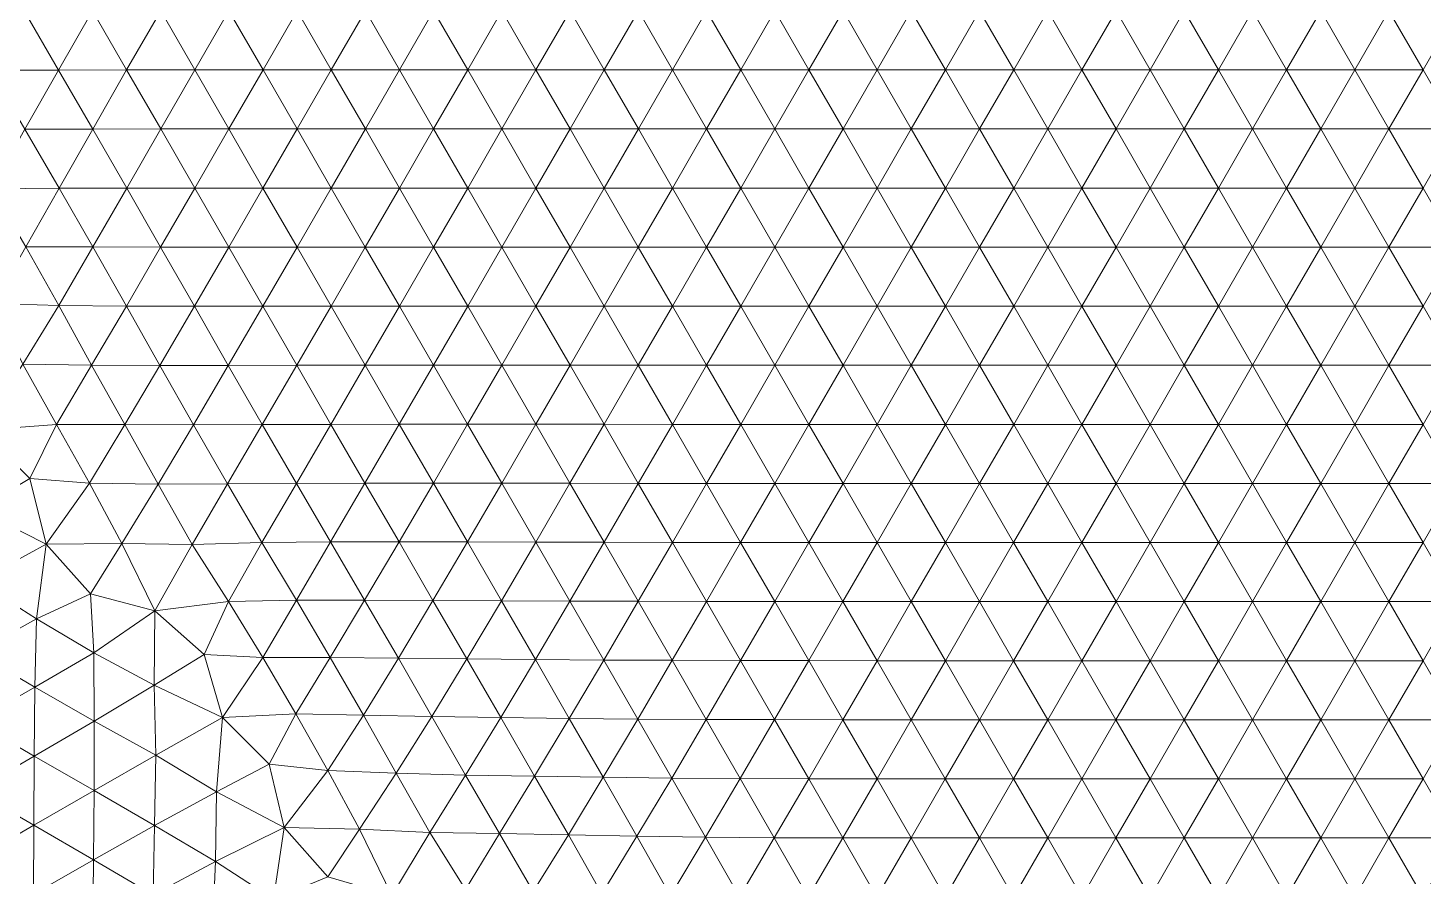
# Model space of a CAD drawing. Extents: x 1.2 to 53.9, y -43.5 to 3.2.
# Drawn here: x 33.82 to 37.909, y -34.335 to -31.849 of the extents above; entities that cross this region are included whole.
import ezdxf

# ---------------------------------------------------------------- set-up
doc = ezdxf.new("R2010")
doc.units = 0
doc.header["$MEASUREMENT"] = 0
doc.layers.add('layer', color=7, linetype='Continuous')

msp = doc.modelspace()

# ---------------------------------------------------------------- linework, layer by layer
at = {"layer": 'layer', "color": 47, "lineweight": 9}
for points in [[(33.9096, -31.972), (33.8093, -31.7986), (33.7097, -31.9723)], [(34.0093, -31.7985), (33.8093, -31.7986), (33.9096, -31.972)], [(34.1094, -31.9717), (34.0093, -31.7985), (33.9096, -31.972)], [(34.2092, -31.7984), (34.0093, -31.7985), (34.1094, -31.9717)], [(34.3092, -31.9716), (34.2092, -31.7984), (34.1094, -31.9717)], [(34.4091, -31.7983), (34.2092, -31.7984), (34.3092, -31.9716)], [(34.5091, -31.9715), (34.4091, -31.7983), (34.3092, -31.9716)], [(34.6091, -31.7983), (34.4091, -31.7983), (34.5091, -31.9715)], [(34.7091, -31.9715), (34.6091, -31.7983), (34.5091, -31.9715)], [(34.8091, -31.7983), (34.6091, -31.7983), (34.7091, -31.9715)], [(34.909, -31.9715), (34.8091, -31.7983), (34.7091, -31.9715)], [(35.0091, -31.7983), (34.8091, -31.7983), (34.909, -31.9715)], [(35.109, -31.9715), (35.0091, -31.7983), (34.909, -31.9715)], [(35.2091, -31.7983), (35.0091, -31.7983), (35.109, -31.9715)], [(35.3091, -31.9715), (35.2091, -31.7983), (35.109, -31.9715)], [(35.4091, -31.7983), (35.2091, -31.7983), (35.3091, -31.9715)], [(35.5091, -31.9715), (35.4091, -31.7983), (35.3091, -31.9715)], [(35.6091, -31.7983), (35.4091, -31.7983), (35.5091, -31.9715)], [(35.7091, -31.9715), (35.6091, -31.7983), (35.5091, -31.9715)], [(35.8091, -31.7983), (35.6091, -31.7983), (35.7091, -31.9715)], [(35.9091, -31.9715), (35.8091, -31.7983), (35.7091, -31.9715)], [(36.0091, -31.7983), (35.8091, -31.7983), (35.9091, -31.9715)], [(36.1091, -31.9715), (36.0091, -31.7983), (35.9091, -31.9715)], [(36.2091, -31.7983), (36.0091, -31.7983), (36.1091, -31.9715)], [(36.3091, -31.9715), (36.2091, -31.7983), (36.1091, -31.9715)], [(36.4091, -31.7983), (36.2091, -31.7983), (36.3091, -31.9715)], [(36.5091, -31.9715), (36.4091, -31.7983), (36.3091, -31.9715)], [(36.6091, -31.7983), (36.4091, -31.7983), (36.5091, -31.9715)], [(36.7091, -31.9715), (36.6091, -31.7983), (36.5091, -31.9715)], [(36.8091, -31.7983), (36.6091, -31.7983), (36.7091, -31.9715)], [(36.9091, -31.9715), (36.8091, -31.7983), (36.7091, -31.9715)], [(37.0091, -31.7983), (36.8091, -31.7983), (36.9091, -31.9715)], [(37.1091, -31.9715), (37.0091, -31.7983), (36.9091, -31.9715)], [(37.2091, -31.7983), (37.0091, -31.7983), (37.1091, -31.9715)], [(37.3091, -31.9715), (37.2091, -31.7983), (37.1091, -31.9715)], [(37.4091, -31.7983), (37.2091, -31.7983), (37.3091, -31.9715)], [(37.5091, -31.9715), (37.4091, -31.7983), (37.3091, -31.9715)], [(37.6091, -31.7983), (37.4091, -31.7983), (37.5091, -31.9715)], [(37.7091, -31.9715), (37.6091, -31.7983), (37.5091, -31.9715)], [(37.8091, -31.7983), (37.6091, -31.7983), (37.7091, -31.9715)], [(37.9091, -31.9715), (37.8091, -31.7983), (37.7091, -31.9715)], [(38.0091, -31.7983), (37.8091, -31.7983), (37.9091, -31.9715)], [(33.9096, -31.972), (33.7097, -31.9723), (33.8106, -32.1458)], [(34.0099, -32.1451), (33.9096, -31.972), (33.8106, -32.1458)], [(34.1094, -31.9717), (33.9096, -31.972), (34.0099, -32.1451)], [(34.2094, -32.1448), (34.1094, -31.9717), (34.0099, -32.1451)], [(34.3092, -31.9716), (34.1094, -31.9717), (34.2094, -32.1448)], [(34.4091, -32.1447), (34.3092, -31.9716), (34.2094, -32.1448)], [(34.5091, -31.9715), (34.3092, -31.9716), (34.4091, -32.1447)], [(34.609, -32.1447), (34.5091, -31.9715), (34.4091, -32.1447)], [(34.7091, -31.9715), (34.5091, -31.9715), (34.609, -32.1447)], [(34.809, -32.1447), (34.7091, -31.9715), (34.609, -32.1447)], [(34.909, -31.9715), (34.7091, -31.9715), (34.809, -32.1447)], [(35.009, -32.1447), (34.909, -31.9715), (34.809, -32.1447)], [(35.109, -31.9715), (34.909, -31.9715), (35.009, -32.1447)], [(35.209, -32.1447), (35.109, -31.9715), (35.009, -32.1447)], [(35.3091, -31.9715), (35.109, -31.9715), (35.209, -32.1447)], [(35.409, -32.1447), (35.3091, -31.9715), (35.209, -32.1447)], [(35.5091, -31.9715), (35.3091, -31.9715), (35.409, -32.1447)], [(35.6091, -32.1447), (35.5091, -31.9715), (35.409, -32.1447)], [(35.7091, -31.9715), (35.5091, -31.9715), (35.6091, -32.1447)], [(35.8091, -32.1447), (35.7091, -31.9715), (35.6091, -32.1447)], [(35.9091, -31.9715), (35.7091, -31.9715), (35.8091, -32.1447)], [(36.0091, -32.1447), (35.9091, -31.9715), (35.8091, -32.1447)], [(36.1091, -31.9715), (35.9091, -31.9715), (36.0091, -32.1447)], [(36.2091, -32.1447), (36.1091, -31.9715), (36.0091, -32.1447)], [(36.3091, -31.9715), (36.1091, -31.9715), (36.2091, -32.1447)], [(36.4091, -32.1447), (36.3091, -31.9715), (36.2091, -32.1447)], [(36.5091, -31.9715), (36.3091, -31.9715), (36.4091, -32.1447)], [(36.6091, -32.1447), (36.5091, -31.9715), (36.4091, -32.1447)], [(36.7091, -31.9715), (36.5091, -31.9715), (36.6091, -32.1447)], [(36.8091, -32.1447), (36.7091, -31.9715), (36.6091, -32.1447)], [(36.9091, -31.9715), (36.7091, -31.9715), (36.8091, -32.1447)], [(37.0091, -32.1447), (36.9091, -31.9715), (36.8091, -32.1447)], [(37.1091, -31.9715), (36.9091, -31.9715), (37.0091, -32.1447)], [(37.2091, -32.1447), (37.1091, -31.9715), (37.0091, -32.1447)], [(37.3091, -31.9715), (37.1091, -31.9715), (37.2091, -32.1447)], [(37.4091, -32.1447), (37.3091, -31.9715), (37.2091, -32.1447)], [(37.5091, -31.9715), (37.3091, -31.9715), (37.4091, -32.1447)], [(37.6091, -32.1447), (37.5091, -31.9715), (37.4091, -32.1447)], [(37.7091, -31.9715), (37.5091, -31.9715), (37.6091, -32.1447)], [(37.8091, -32.1447), (37.7091, -31.9715), (37.6091, -32.1447)], [(37.9091, -31.9715), (37.7091, -31.9715), (37.8091, -32.1447)], [(38.0091, -32.1447), (37.9091, -31.9715), (37.8091, -32.1447)], [(33.9112, -32.3183), (33.8106, -32.1458), (33.7131, -32.3203)], [(34.0099, -32.1451), (33.8106, -32.1458), (33.9112, -32.3183)], [(34.1098, -32.318), (34.0099, -32.1451), (33.9112, -32.3183)], [(34.2094, -32.1448), (34.0099, -32.1451), (34.1098, -32.318)], [(34.3092, -32.3179), (34.2094, -32.1448), (34.1098, -32.318)], [(34.4091, -32.1447), (34.2094, -32.1448), (34.3092, -32.3179)], [(34.509, -32.3179), (34.4091, -32.1447), (34.3092, -32.3179)], [(34.609, -32.1447), (34.4091, -32.1447), (34.509, -32.3179)], [(34.7089, -32.3179), (34.609, -32.1447), (34.509, -32.3179)], [(34.809, -32.1447), (34.609, -32.1447), (34.7089, -32.3179)], [(34.909, -32.3179), (34.809, -32.1447), (34.7089, -32.3179)], [(35.009, -32.1447), (34.809, -32.1447), (34.909, -32.3179)], [(35.109, -32.3179), (35.009, -32.1447), (34.909, -32.3179)], [(35.209, -32.1447), (35.009, -32.1447), (35.109, -32.3179)], [(35.309, -32.3179), (35.209, -32.1447), (35.109, -32.3179)], [(35.409, -32.1447), (35.209, -32.1447), (35.309, -32.3179)], [(35.509, -32.3179), (35.409, -32.1447), (35.309, -32.3179)], [(35.6091, -32.1447), (35.409, -32.1447), (35.509, -32.3179)], [(35.7091, -32.3179), (35.6091, -32.1447), (35.509, -32.3179)], [(35.8091, -32.1447), (35.6091, -32.1447), (35.7091, -32.3179)], [(35.9091, -32.3179), (35.8091, -32.1447), (35.7091, -32.3179)], [(36.0091, -32.1447), (35.8091, -32.1447), (35.9091, -32.3179)], [(36.1091, -32.3179), (36.0091, -32.1447), (35.9091, -32.3179)], [(36.2091, -32.1447), (36.0091, -32.1447), (36.1091, -32.3179)], [(36.3091, -32.3179), (36.2091, -32.1447), (36.1091, -32.3179)], [(36.4091, -32.1447), (36.2091, -32.1447), (36.3091, -32.3179)], [(36.5091, -32.3179), (36.4091, -32.1447), (36.3091, -32.3179)], [(36.6091, -32.1447), (36.4091, -32.1447), (36.5091, -32.3179)], [(36.7091, -32.3179), (36.6091, -32.1447), (36.5091, -32.3179)], [(36.8091, -32.1447), (36.6091, -32.1447), (36.7091, -32.3179)], [(36.9091, -32.3179), (36.8091, -32.1447), (36.7091, -32.3179)], [(37.0091, -32.1447), (36.8091, -32.1447), (36.9091, -32.3179)], [(37.1091, -32.3179), (37.0091, -32.1447), (36.9091, -32.3179)], [(37.2091, -32.1447), (37.0091, -32.1447), (37.1091, -32.3179)], [(37.3091, -32.3179), (37.2091, -32.1447), (37.1091, -32.3179)], [(37.4091, -32.1447), (37.2091, -32.1447), (37.3091, -32.3179)], [(37.5091, -32.3179), (37.4091, -32.1447), (37.3091, -32.3179)], [(37.6091, -32.1447), (37.4091, -32.1447), (37.5091, -32.3179)], [(37.7091, -32.3179), (37.6091, -32.1447), (37.5091, -32.3179)], [(37.8091, -32.1447), (37.6091, -32.1447), (37.7091, -32.3179)], [(37.9091, -32.3179), (37.8091, -32.1447), (37.7091, -32.3179)], [(38.0091, -32.1447), (37.8091, -32.1447), (37.9091, -32.3179)], [(33.9112, -32.3183), (33.7131, -32.3203), (33.8141, -32.4904)], [(34.0104, -32.4907), (33.9112, -32.3183), (33.8141, -32.4904)], [(34.1098, -32.318), (33.9112, -32.3183), (34.0104, -32.4907)], [(34.2091, -32.491), (34.1098, -32.318), (34.0104, -32.4907)], [(34.3092, -32.3179), (34.1098, -32.318), (34.2091, -32.491)], [(34.4087, -32.4911), (34.3092, -32.3179), (34.2091, -32.491)], [(34.509, -32.3179), (34.3092, -32.3179), (34.4087, -32.4911)], [(34.6087, -32.4911), (34.509, -32.3179), (34.4087, -32.4911)], [(34.7089, -32.3179), (34.509, -32.3179), (34.6087, -32.4911)], [(34.8088, -32.4911), (34.7089, -32.3179), (34.6087, -32.4911)], [(34.909, -32.3179), (34.7089, -32.3179), (34.8088, -32.4911)], [(35.0089, -32.4911), (34.909, -32.3179), (34.8088, -32.4911)], [(35.109, -32.3179), (34.909, -32.3179), (35.0089, -32.4911)], [(35.209, -32.4911), (35.109, -32.3179), (35.0089, -32.4911)], [(35.309, -32.3179), (35.109, -32.3179), (35.209, -32.4911)], [(35.409, -32.4911), (35.309, -32.3179), (35.209, -32.4911)], [(35.509, -32.3179), (35.309, -32.3179), (35.409, -32.4911)], [(35.609, -32.4911), (35.509, -32.3179), (35.409, -32.4911)], [(35.7091, -32.3179), (35.509, -32.3179), (35.609, -32.4911)], [(35.809, -32.4911), (35.7091, -32.3179), (35.609, -32.4911)], [(35.9091, -32.3179), (35.7091, -32.3179), (35.809, -32.4911)], [(36.0091, -32.4911), (35.9091, -32.3179), (35.809, -32.4911)], [(36.1091, -32.3179), (35.9091, -32.3179), (36.0091, -32.4911)], [(36.2091, -32.4911), (36.1091, -32.3179), (36.0091, -32.4911)], [(36.3091, -32.3179), (36.1091, -32.3179), (36.2091, -32.4911)], [(36.4091, -32.4911), (36.3091, -32.3179), (36.2091, -32.4911)], [(36.5091, -32.3179), (36.3091, -32.3179), (36.4091, -32.4911)], [(36.6091, -32.4911), (36.5091, -32.3179), (36.4091, -32.4911)], [(36.7091, -32.3179), (36.5091, -32.3179), (36.6091, -32.4911)], [(36.8091, -32.4911), (36.7091, -32.3179), (36.6091, -32.4911)], [(36.9091, -32.3179), (36.7091, -32.3179), (36.8091, -32.4911)], [(37.0091, -32.4911), (36.9091, -32.3179), (36.8091, -32.4911)], [(37.1091, -32.3179), (36.9091, -32.3179), (37.0091, -32.4911)], [(37.2091, -32.4911), (37.1091, -32.3179), (37.0091, -32.4911)], [(37.3091, -32.3179), (37.1091, -32.3179), (37.2091, -32.4911)], [(37.4091, -32.4911), (37.3091, -32.3179), (37.2091, -32.4911)], [(37.5091, -32.3179), (37.3091, -32.3179), (37.4091, -32.4911)], [(37.6091, -32.4911), (37.5091, -32.3179), (37.4091, -32.4911)], [(37.7091, -32.3179), (37.5091, -32.3179), (37.6091, -32.4911)], [(37.8091, -32.4911), (37.7091, -32.3179), (37.6091, -32.4911)], [(37.9091, -32.3179), (37.7091, -32.3179), (37.8091, -32.4911)], [(38.0091, -32.4911), (37.9091, -32.3179), (37.8091, -32.4911)], [(33.9105, -32.6623), (33.8141, -32.4904), (33.7195, -32.6564)], [(34.0104, -32.4907), (33.8141, -32.4904), (33.9105, -32.6623)], [(34.1085, -32.6639), (34.0104, -32.4907), (33.9105, -32.6623)], [(34.2091, -32.491), (34.0104, -32.4907), (34.1085, -32.6639)], [(34.3081, -32.6644), (34.2091, -32.491), (34.1085, -32.6639)], [(34.4087, -32.4911), (34.2091, -32.491), (34.3081, -32.6644)], [(34.5083, -32.6644), (34.4087, -32.4911), (34.3081, -32.6644)], [(34.6087, -32.4911), (34.4087, -32.4911), (34.5083, -32.6644)], [(34.7086, -32.6643), (34.6087, -32.4911), (34.5083, -32.6644)], [(34.8088, -32.4911), (34.6087, -32.4911), (34.7086, -32.6643)], [(34.9088, -32.6643), (34.8088, -32.4911), (34.7086, -32.6643)], [(35.0089, -32.4911), (34.8088, -32.4911), (34.9088, -32.6643)], [(35.1089, -32.6642), (35.0089, -32.4911), (34.9088, -32.6643)], [(35.209, -32.4911), (35.0089, -32.4911), (35.1089, -32.6642)], [(35.309, -32.6642), (35.209, -32.4911), (35.1089, -32.6642)], [(35.409, -32.4911), (35.209, -32.4911), (35.309, -32.6642)], [(35.509, -32.6642), (35.409, -32.4911), (35.309, -32.6642)], [(35.609, -32.4911), (35.409, -32.4911), (35.509, -32.6642)], [(35.709, -32.6643), (35.609, -32.4911), (35.509, -32.6642)], [(35.809, -32.4911), (35.609, -32.4911), (35.709, -32.6643)], [(35.909, -32.6643), (35.809, -32.4911), (35.709, -32.6643)], [(36.0091, -32.4911), (35.809, -32.4911), (35.909, -32.6643)], [(36.1091, -32.6643), (36.0091, -32.4911), (35.909, -32.6643)], [(36.2091, -32.4911), (36.0091, -32.4911), (36.1091, -32.6643)], [(36.3091, -32.6643), (36.2091, -32.4911), (36.1091, -32.6643)], [(36.4091, -32.4911), (36.2091, -32.4911), (36.3091, -32.6643)], [(36.5091, -32.6643), (36.4091, -32.4911), (36.3091, -32.6643)], [(36.6091, -32.4911), (36.4091, -32.4911), (36.5091, -32.6643)], [(36.7091, -32.6643), (36.6091, -32.4911), (36.5091, -32.6643)], [(36.8091, -32.4911), (36.6091, -32.4911), (36.7091, -32.6643)], [(36.9091, -32.6643), (36.8091, -32.4911), (36.7091, -32.6643)], [(37.0091, -32.4911), (36.8091, -32.4911), (36.9091, -32.6643)], [(37.1091, -32.6643), (37.0091, -32.4911), (36.9091, -32.6643)], [(37.2091, -32.4911), (37.0091, -32.4911), (37.1091, -32.6643)], [(37.3091, -32.6643), (37.2091, -32.4911), (37.1091, -32.6643)], [(37.4091, -32.4911), (37.2091, -32.4911), (37.3091, -32.6643)], [(37.5091, -32.6643), (37.4091, -32.4911), (37.3091, -32.6643)], [(37.6091, -32.4911), (37.4091, -32.4911), (37.5091, -32.6643)], [(37.7091, -32.6643), (37.6091, -32.4911), (37.5091, -32.6643)], [(37.8091, -32.4911), (37.6091, -32.4911), (37.7091, -32.6643)], [(37.9091, -32.6643), (37.8091, -32.4911), (37.7091, -32.6643)], [(38.0091, -32.4911), (37.8091, -32.4911), (37.9091, -32.6643)], [(33.9105, -32.6623), (33.7195, -32.6564), (33.805, -32.8344)], [(34.0063, -32.837), (33.9105, -32.6623), (33.805, -32.8344)], [(34.1085, -32.6639), (33.9105, -32.6623), (34.0063, -32.837)], [(34.2067, -32.8378), (34.1085, -32.6639), (34.0063, -32.837)], [(34.3081, -32.6644), (34.1085, -32.6639), (34.2067, -32.8378)], [(34.4073, -32.8379), (34.3081, -32.6644), (34.2067, -32.8378)], [(34.5083, -32.6644), (34.3081, -32.6644), (34.4073, -32.8379)], [(34.608, -32.8376), (34.5083, -32.6644), (34.4073, -32.8379)], [(34.7086, -32.6643), (34.5083, -32.6644), (34.608, -32.8376)], [(34.8084, -32.8374), (34.7086, -32.6643), (34.608, -32.8376)], [(34.9088, -32.6643), (34.7086, -32.6643), (34.8084, -32.8374)], [(35.0087, -32.8373), (34.9088, -32.6643), (34.8084, -32.8374)], [(35.1089, -32.6642), (34.9088, -32.6643), (35.0087, -32.8373)], [(35.2089, -32.8373), (35.1089, -32.6642), (35.0087, -32.8373)], [(35.309, -32.6642), (35.1089, -32.6642), (35.2089, -32.8373)], [(35.4089, -32.8374), (35.309, -32.6642), (35.2089, -32.8373)], [(35.509, -32.6642), (35.309, -32.6642), (35.4089, -32.8374)], [(35.609, -32.8374), (35.509, -32.6642), (35.4089, -32.8374)], [(35.709, -32.6643), (35.509, -32.6642), (35.609, -32.8374)], [(35.809, -32.8374), (35.709, -32.6643), (35.609, -32.8374)], [(35.909, -32.6643), (35.709, -32.6643), (35.809, -32.8374)], [(36.009, -32.8375), (35.909, -32.6643), (35.809, -32.8374)], [(36.1091, -32.6643), (35.909, -32.6643), (36.009, -32.8375)], [(36.2091, -32.8375), (36.1091, -32.6643), (36.009, -32.8375)], [(36.3091, -32.6643), (36.1091, -32.6643), (36.2091, -32.8375)], [(36.4091, -32.8375), (36.3091, -32.6643), (36.2091, -32.8375)], [(36.5091, -32.6643), (36.3091, -32.6643), (36.4091, -32.8375)], [(36.6091, -32.8375), (36.5091, -32.6643), (36.4091, -32.8375)], [(36.7091, -32.6643), (36.5091, -32.6643), (36.6091, -32.8375)], [(36.8091, -32.8375), (36.7091, -32.6643), (36.6091, -32.8375)], [(36.9091, -32.6643), (36.7091, -32.6643), (36.8091, -32.8375)], [(37.0091, -32.8375), (36.9091, -32.6643), (36.8091, -32.8375)], [(37.1091, -32.6643), (36.9091, -32.6643), (37.0091, -32.8375)], [(37.2091, -32.8375), (37.1091, -32.6643), (37.0091, -32.8375)], [(37.3091, -32.6643), (37.1091, -32.6643), (37.2091, -32.8375)], [(37.4091, -32.8375), (37.3091, -32.6643), (37.2091, -32.8375)], [(37.5091, -32.6643), (37.3091, -32.6643), (37.4091, -32.8375)], [(37.6091, -32.8375), (37.5091, -32.6643), (37.4091, -32.8375)], [(37.7091, -32.6643), (37.5091, -32.6643), (37.6091, -32.8375)], [(37.8091, -32.8375), (37.7091, -32.6643), (37.6091, -32.8375)], [(37.9091, -32.6643), (37.7091, -32.6643), (37.8091, -32.8375)], [(38.0091, -32.8375), (37.9091, -32.6643), (37.8091, -32.8375)], [(33.9037, -33.0111), (33.805, -32.8344), (33.6811, -33.0272)], [(34.0063, -32.837), (33.805, -32.8344), (33.9037, -33.0111)], [(34.1042, -33.0113), (34.0063, -32.837), (33.9037, -33.0111)], [(34.2067, -32.8378), (34.0063, -32.837), (34.1042, -33.0113)], [(34.3055, -33.0116), (34.2067, -32.8378), (34.1042, -33.0113)], [(34.4073, -32.8379), (34.2067, -32.8378), (34.3055, -33.0116)], [(34.5069, -33.0112), (34.4073, -32.8379), (34.3055, -33.0116)], [(34.608, -32.8376), (34.4073, -32.8379), (34.5069, -33.0112)], [(34.7078, -33.0106), (34.608, -32.8376), (34.5069, -33.0112)], [(34.8084, -32.8374), (34.608, -32.8376), (34.7078, -33.0106)], [(34.9084, -33.0103), (34.8084, -32.8374), (34.7078, -33.0106)], [(35.0087, -32.8373), (34.8084, -32.8374), (34.9084, -33.0103)], [(35.1086, -33.0103), (35.0087, -32.8373), (34.9084, -33.0103)], [(35.2089, -32.8373), (35.0087, -32.8373), (35.1086, -33.0103)], [(35.3088, -33.0104), (35.2089, -32.8373), (35.1086, -33.0103)], [(35.4089, -32.8374), (35.2089, -32.8373), (35.3088, -33.0104)], [(35.5089, -33.0105), (35.4089, -32.8374), (35.3088, -33.0104)], [(35.609, -32.8374), (35.4089, -32.8374), (35.5089, -33.0105)], [(35.709, -33.0106), (35.609, -32.8374), (35.5089, -33.0105)], [(35.809, -32.8374), (35.609, -32.8374), (35.709, -33.0106)], [(35.909, -33.0106), (35.809, -32.8374), (35.709, -33.0106)], [(36.009, -32.8375), (35.809, -32.8374), (35.909, -33.0106)], [(36.109, -33.0107), (36.009, -32.8375), (35.909, -33.0106)], [(36.2091, -32.8375), (36.009, -32.8375), (36.109, -33.0107)], [(36.309, -33.0107), (36.2091, -32.8375), (36.109, -33.0107)], [(36.4091, -32.8375), (36.2091, -32.8375), (36.309, -33.0107)], [(36.5091, -33.0107), (36.4091, -32.8375), (36.309, -33.0107)], [(36.6091, -32.8375), (36.4091, -32.8375), (36.5091, -33.0107)], [(36.7091, -33.0107), (36.6091, -32.8375), (36.5091, -33.0107)], [(36.8091, -32.8375), (36.6091, -32.8375), (36.7091, -33.0107)], [(36.9091, -33.0107), (36.8091, -32.8375), (36.7091, -33.0107)], [(37.0091, -32.8375), (36.8091, -32.8375), (36.9091, -33.0107)], [(37.1091, -33.0107), (37.0091, -32.8375), (36.9091, -33.0107)], [(37.2091, -32.8375), (37.0091, -32.8375), (37.1091, -33.0107)], [(37.3091, -33.0107), (37.2091, -32.8375), (37.1091, -33.0107)], [(37.4091, -32.8375), (37.2091, -32.8375), (37.3091, -33.0107)], [(37.5091, -33.0107), (37.4091, -32.8375), (37.3091, -33.0107)], [(37.6091, -32.8375), (37.4091, -32.8375), (37.5091, -33.0107)], [(37.7091, -33.0107), (37.6091, -32.8375), (37.5091, -33.0107)], [(37.8091, -32.8375), (37.6091, -32.8375), (37.7091, -33.0107)], [(37.9091, -33.0107), (37.8091, -32.8375), (37.7091, -33.0107)], [(38.0091, -32.8375), (37.8091, -32.8375), (37.9091, -33.0107)], [(33.6811, -33.0272), (33.6718, -33.2598), (33.8259, -33.1692)], [(33.9037, -33.0111), (33.6811, -33.0272), (33.8259, -33.1692)], [(34.0006, -33.1834), (33.9037, -33.0111), (33.8259, -33.1692)], [(34.1042, -33.0113), (33.9037, -33.0111), (34.0006, -33.1834)], [(34.2021, -33.1857), (34.1042, -33.0113), (34.0006, -33.1834)], [(34.3055, -33.0116), (34.1042, -33.0113), (34.2021, -33.1857)], [(34.405, -33.1853), (34.3055, -33.0116), (34.2021, -33.1857)], [(34.5069, -33.0112), (34.3055, -33.0116), (34.405, -33.1853)], [(34.6069, -33.1838), (34.5069, -33.0112), (34.405, -33.1853)], [(34.7078, -33.0106), (34.5069, -33.0112), (34.6069, -33.1838)], [(34.8078, -33.1831), (34.7078, -33.0106), (34.6069, -33.1838)], [(34.9084, -33.0103), (34.7078, -33.0106), (34.8078, -33.1831)], [(35.0083, -33.183), (34.9084, -33.0103), (34.8078, -33.1831)], [(35.1086, -33.0103), (34.9084, -33.0103), (35.0083, -33.183)], [(35.2086, -33.1831), (35.1086, -33.0103), (35.0083, -33.183)], [(35.3088, -33.0104), (35.1086, -33.0103), (35.2086, -33.1831)], [(35.4087, -33.1834), (35.3088, -33.0104), (35.2086, -33.1831)], [(35.5089, -33.0105), (35.3088, -33.0104), (35.4087, -33.1834)], [(35.6089, -33.1836), (35.5089, -33.0105), (35.4087, -33.1834)], [(35.709, -33.0106), (35.5089, -33.0105), (35.6089, -33.1836)], [(35.8089, -33.1837), (35.709, -33.0106), (35.6089, -33.1836)], [(35.909, -33.0106), (35.709, -33.0106), (35.8089, -33.1837)], [(36.009, -33.1838), (35.909, -33.0106), (35.8089, -33.1837)], [(36.109, -33.0107), (35.909, -33.0106), (36.009, -33.1838)], [(36.209, -33.1839), (36.109, -33.0107), (36.009, -33.1838)], [(36.309, -33.0107), (36.109, -33.0107), (36.209, -33.1839)], [(36.409, -33.1839), (36.309, -33.0107), (36.209, -33.1839)], [(36.5091, -33.0107), (36.309, -33.0107), (36.409, -33.1839)], [(36.6091, -33.1839), (36.5091, -33.0107), (36.409, -33.1839)], [(36.7091, -33.0107), (36.5091, -33.0107), (36.6091, -33.1839)], [(36.8091, -33.1839), (36.7091, -33.0107), (36.6091, -33.1839)], [(36.9091, -33.0107), (36.7091, -33.0107), (36.8091, -33.1839)], [(37.0091, -33.1839), (36.9091, -33.0107), (36.8091, -33.1839)], [(37.1091, -33.0107), (36.9091, -33.0107), (37.0091, -33.1839)], [(37.2091, -33.1839), (37.1091, -33.0107), (37.0091, -33.1839)], [(37.3091, -33.0107), (37.1091, -33.0107), (37.2091, -33.1839)], [(37.4091, -33.1839), (37.3091, -33.0107), (37.2091, -33.1839)], [(37.5091, -33.0107), (37.3091, -33.0107), (37.4091, -33.1839)], [(37.6091, -33.1839), (37.5091, -33.0107), (37.4091, -33.1839)], [(37.7091, -33.0107), (37.5091, -33.0107), (37.6091, -33.1839)], [(37.8091, -33.1839), (37.7091, -33.0107), (37.6091, -33.1839)], [(37.9091, -33.0107), (37.7091, -33.0107), (37.8091, -33.1839)], [(38.0091, -33.1839), (37.9091, -33.0107), (37.8091, -33.1839)], [(33.8259, -33.1692), (33.6718, -33.2598), (33.8733, -33.3619)], [(33.8259, -33.1692), (33.8733, -33.3619), (34.0006, -33.1834)], [(34.0006, -33.1834), (33.8733, -33.3619), (34.0953, -33.3595)], [(34.2021, -33.1857), (34.0006, -33.1834), (34.0953, -33.3595)], [(34.3015, -33.3625), (34.2021, -33.1857), (34.0953, -33.3595)], [(34.405, -33.1853), (34.2021, -33.1857), (34.3015, -33.3625)], [(34.506, -33.3573), (34.405, -33.1853), (34.3015, -33.3625)], [(34.6069, -33.1838), (34.405, -33.1853), (34.506, -33.3573)], [(34.7072, -33.3553), (34.6069, -33.1838), (34.506, -33.3573)], [(34.8078, -33.1831), (34.6069, -33.1838), (34.7072, -33.3553)], [(34.9077, -33.355), (34.8078, -33.1831), (34.7072, -33.3553)], [(35.0083, -33.183), (34.8078, -33.1831), (34.9077, -33.355)], [(35.1081, -33.3554), (35.0083, -33.183), (34.9077, -33.355)], [(35.2086, -33.1831), (35.0083, -33.183), (35.1081, -33.3554)], [(35.3084, -33.3559), (35.2086, -33.1831), (35.1081, -33.3554)], [(35.4087, -33.1834), (35.2086, -33.1831), (35.3084, -33.3559)], [(35.5086, -33.3563), (35.4087, -33.1834), (35.3084, -33.3559)], [(35.6089, -33.1836), (35.4087, -33.1834), (35.5086, -33.3563)], [(35.7088, -33.3566), (35.6089, -33.1836), (35.5086, -33.3563)], [(35.8089, -33.1837), (35.6089, -33.1836), (35.7088, -33.3566)], [(35.9089, -33.3568), (35.8089, -33.1837), (35.7088, -33.3566)], [(36.009, -33.1838), (35.8089, -33.1837), (35.9089, -33.3568)], [(36.109, -33.3569), (36.009, -33.1838), (35.9089, -33.3568)], [(36.209, -33.1839), (36.009, -33.1838), (36.109, -33.3569)], [(36.309, -33.357), (36.209, -33.1839), (36.109, -33.3569)], [(36.409, -33.1839), (36.209, -33.1839), (36.309, -33.357)], [(36.509, -33.357), (36.409, -33.1839), (36.309, -33.357)], [(36.6091, -33.1839), (36.409, -33.1839), (36.509, -33.357)], [(36.709, -33.3571), (36.6091, -33.1839), (36.509, -33.357)], [(36.8091, -33.1839), (36.6091, -33.1839), (36.709, -33.3571)], [(36.9091, -33.3571), (36.8091, -33.1839), (36.709, -33.3571)], [(37.0091, -33.1839), (36.8091, -33.1839), (36.9091, -33.3571)], [(37.1091, -33.3571), (37.0091, -33.1839), (36.9091, -33.3571)], [(37.2091, -33.1839), (37.0091, -33.1839), (37.1091, -33.3571)], [(37.3091, -33.3571), (37.2091, -33.1839), (37.1091, -33.3571)], [(37.4091, -33.1839), (37.2091, -33.1839), (37.3091, -33.3571)], [(37.5091, -33.3571), (37.4091, -33.1839), (37.3091, -33.3571)], [(37.6091, -33.1839), (37.4091, -33.1839), (37.5091, -33.3571)], [(37.7091, -33.3571), (37.6091, -33.1839), (37.5091, -33.3571)], [(37.8091, -33.1839), (37.6091, -33.1839), (37.7091, -33.3571)], [(37.9091, -33.3571), (37.8091, -33.1839), (37.7091, -33.3571)], [(38.0091, -33.1839), (37.8091, -33.1839), (37.9091, -33.3571)], [(33.6718, -33.2598), (33.6731, -33.4715), (33.8733, -33.3619)], [(33.8733, -33.3619), (33.6731, -33.4715), (33.8448, -33.5804)], [(33.8733, -33.3619), (33.8448, -33.5804), (34.0036, -33.5078)], [(33.8733, -33.3619), (34.0036, -33.5078), (34.0953, -33.3595)], [(34.0953, -33.3595), (34.0036, -33.5078), (34.1924, -33.5571)], [(34.3015, -33.3625), (34.0953, -33.3595), (34.1924, -33.5571)], [(34.4083, -33.5303), (34.3015, -33.3625), (34.1924, -33.5571)], [(34.506, -33.3573), (34.3015, -33.3625), (34.4083, -33.5303)], [(34.607, -33.5263), (34.506, -33.3573), (34.4083, -33.5303)], [(34.7072, -33.3553), (34.506, -33.3573), (34.607, -33.5263)], [(34.8068, -33.5258), (34.7072, -33.3553), (34.607, -33.5263)], [(34.9077, -33.355), (34.7072, -33.3553), (34.8068, -33.5258)], [(35.0072, -33.5266), (34.9077, -33.355), (34.8068, -33.5258)], [(35.1081, -33.3554), (34.9077, -33.355), (35.0072, -33.5266)], [(35.2077, -33.5277), (35.1081, -33.3554), (35.0072, -33.5266)], [(35.3084, -33.3559), (35.1081, -33.3554), (35.2077, -33.5277)], [(35.4082, -33.5286), (35.3084, -33.3559), (35.2077, -33.5277)], [(35.5086, -33.3563), (35.3084, -33.3559), (35.4082, -33.5286)], [(35.6085, -33.5293), (35.5086, -33.3563), (35.4082, -33.5286)], [(35.7088, -33.3566), (35.5086, -33.3563), (35.6085, -33.5293)], [(35.8087, -33.5297), (35.7088, -33.3566), (35.6085, -33.5293)], [(35.9089, -33.3568), (35.7088, -33.3566), (35.8087, -33.5297)], [(36.0089, -33.53), (35.9089, -33.3568), (35.8087, -33.5297)], [(36.109, -33.3569), (35.9089, -33.3568), (36.0089, -33.53)], [(36.2089, -33.5301), (36.109, -33.3569), (36.0089, -33.53)], [(36.309, -33.357), (36.109, -33.3569), (36.2089, -33.5301)], [(36.409, -33.5302), (36.309, -33.357), (36.2089, -33.5301)], [(36.509, -33.357), (36.309, -33.357), (36.409, -33.5302)], [(36.609, -33.5303), (36.509, -33.357), (36.409, -33.5302)], [(36.709, -33.3571), (36.509, -33.357), (36.609, -33.5303)], [(36.809, -33.5303), (36.709, -33.3571), (36.609, -33.5303)], [(36.9091, -33.3571), (36.709, -33.3571), (36.809, -33.5303)], [(37.0091, -33.5303), (36.9091, -33.3571), (36.809, -33.5303)], [(37.1091, -33.3571), (36.9091, -33.3571), (37.0091, -33.5303)], [(37.2091, -33.5303), (37.1091, -33.3571), (37.0091, -33.5303)], [(37.3091, -33.3571), (37.1091, -33.3571), (37.2091, -33.5303)], [(37.4091, -33.5303), (37.3091, -33.3571), (37.2091, -33.5303)], [(37.5091, -33.3571), (37.3091, -33.3571), (37.4091, -33.5303)], [(37.6091, -33.5303), (37.5091, -33.3571), (37.4091, -33.5303)], [(37.7091, -33.3571), (37.5091, -33.3571), (37.6091, -33.5303)], [(37.8091, -33.5303), (37.7091, -33.3571), (37.6091, -33.5303)], [(37.9091, -33.3571), (37.7091, -33.3571), (37.8091, -33.5303)], [(38.0091, -33.5303), (37.9091, -33.3571), (37.8091, -33.5303)], [(33.6731, -33.4715), (33.667, -33.679), (33.8448, -33.5804)], [(34.0036, -33.5078), (33.8448, -33.5804), (34.0137, -33.6802)], [(34.0036, -33.5078), (34.0137, -33.6802), (34.1924, -33.5571)], [(34.607, -33.5263), (34.4083, -33.5303), (34.5081, -33.6942)], [(34.7058, -33.6942), (34.607, -33.5263), (34.5081, -33.6942)], [(34.8068, -33.5258), (34.607, -33.5263), (34.7058, -33.6942)], [(34.9057, -33.6961), (34.8068, -33.5258), (34.7058, -33.6942)], [(35.0072, -33.5266), (34.8068, -33.5258), (34.9057, -33.6961)], [(35.1064, -33.6983), (35.0072, -33.5266), (34.9057, -33.6961)], [(35.2077, -33.5277), (35.0072, -33.5266), (35.1064, -33.6983)], [(35.3073, -33.7001), (35.2077, -33.5277), (35.1064, -33.6983)], [(35.4082, -33.5286), (35.2077, -33.5277), (35.3073, -33.7001)], [(35.5079, -33.7014), (35.4082, -33.5286), (35.3073, -33.7001)], [(35.6085, -33.5293), (35.4082, -33.5286), (35.5079, -33.7014)], [(35.7083, -33.7023), (35.6085, -33.5293), (35.5079, -33.7014)], [(35.8087, -33.5297), (35.6085, -33.5293), (35.7083, -33.7023)], [(35.9086, -33.7029), (35.8087, -33.5297), (35.7083, -33.7023)], [(36.0089, -33.53), (35.8087, -33.5297), (35.9086, -33.7029)], [(36.1088, -33.7032), (36.0089, -33.53), (35.9086, -33.7029)], [(36.2089, -33.5301), (36.0089, -33.53), (36.1088, -33.7032)], [(36.3089, -33.7034), (36.2089, -33.5301), (36.1088, -33.7032)], [(36.409, -33.5302), (36.2089, -33.5301), (36.3089, -33.7034)], [(36.509, -33.7034), (36.409, -33.5302), (36.3089, -33.7034)], [(36.609, -33.5303), (36.409, -33.5302), (36.509, -33.7034)], [(34.1924, -33.5571), (34.0137, -33.6802), (34.1898, -33.7754)], [(34.1924, -33.5571), (34.1898, -33.7754), (34.337, -33.6852)], [(34.4083, -33.5303), (34.1924, -33.5571), (34.337, -33.6852)], [(34.5081, -33.6942), (34.4083, -33.5303), (34.337, -33.6852)], [(36.709, -33.7035), (36.609, -33.5303), (36.509, -33.7034)], [(36.809, -33.5303), (36.609, -33.5303), (36.709, -33.7035)], [(36.909, -33.7035), (36.809, -33.5303), (36.709, -33.7035)], [(37.0091, -33.5303), (36.809, -33.5303), (36.909, -33.7035)], [(37.109, -33.7035), (37.0091, -33.5303), (36.909, -33.7035)], [(37.2091, -33.5303), (37.0091, -33.5303), (37.109, -33.7035)], [(37.3091, -33.7035), (37.2091, -33.5303), (37.109, -33.7035)], [(37.4091, -33.5303), (37.2091, -33.5303), (37.3091, -33.7035)], [(37.5091, -33.7035), (37.4091, -33.5303), (37.3091, -33.7035)], [(37.6091, -33.5303), (37.4091, -33.5303), (37.5091, -33.7035)], [(37.7091, -33.7035), (37.6091, -33.5303), (37.5091, -33.7035)], [(37.8091, -33.5303), (37.6091, -33.5303), (37.7091, -33.7035)], [(37.9091, -33.7035), (37.8091, -33.5303), (37.7091, -33.7035)], [(38.0091, -33.5303), (37.8091, -33.5303), (37.9091, -33.7035)], [(33.8448, -33.5804), (33.667, -33.679), (33.84, -33.7809)], [(33.8448, -33.5804), (33.84, -33.7809), (34.0137, -33.6802)], [(33.667, -33.679), (33.6643, -33.8821), (33.84, -33.7809)], [(34.0137, -33.6802), (33.84, -33.7809), (34.0145, -33.8805)], [(34.0137, -33.6802), (34.0145, -33.8805), (34.1898, -33.7754)], [(34.337, -33.6852), (34.1898, -33.7754), (34.39, -33.8697)], [(34.337, -33.6852), (34.39, -33.8697), (34.5081, -33.6942)], [(34.5081, -33.6942), (34.39, -33.8697), (34.6048, -33.8587)], [(34.7058, -33.6942), (34.5081, -33.6942), (34.6048, -33.8587)], [(34.8031, -33.8626), (34.7058, -33.6942), (34.6048, -33.8587)], [(34.9057, -33.6961), (34.7058, -33.6942), (34.8031, -33.8626)], [(35.004, -33.8669), (34.9057, -33.6961), (34.8031, -33.8626)], [(35.1064, -33.6983), (34.9057, -33.6961), (35.004, -33.8669)], [(35.2056, -33.8702), (35.1064, -33.6983), (35.004, -33.8669)], [(35.3073, -33.7001), (35.1064, -33.6983), (35.2056, -33.8702)], [(35.4068, -33.8725), (35.3073, -33.7001), (35.2056, -33.8702)], [(35.5079, -33.7014), (35.3073, -33.7001), (35.4068, -33.8725)], [(35.6076, -33.8743), (35.5079, -33.7014), (35.4068, -33.8725)], [(35.7083, -33.7023), (35.5079, -33.7014), (35.6076, -33.8743)], [(35.8081, -33.8754), (35.7083, -33.7023), (35.6076, -33.8743)], [(35.9086, -33.7029), (35.7083, -33.7023), (35.8081, -33.8754)], [(36.0084, -33.8761), (35.9086, -33.7029), (35.8081, -33.8754)], [(36.1088, -33.7032), (35.9086, -33.7029), (36.0084, -33.8761)], [(36.2087, -33.8765), (36.1088, -33.7032), (36.0084, -33.8761)], [(36.3089, -33.7034), (36.1088, -33.7032), (36.2087, -33.8765)], [(36.4089, -33.8766), (36.3089, -33.7034), (36.2087, -33.8765)], [(36.509, -33.7034), (36.3089, -33.7034), (36.4089, -33.8766)], [(36.6089, -33.8767), (36.509, -33.7034), (36.4089, -33.8766)], [(36.709, -33.7035), (36.509, -33.7034), (36.6089, -33.8767)], [(36.809, -33.8767), (36.709, -33.7035), (36.6089, -33.8767)], [(36.909, -33.7035), (36.709, -33.7035), (36.809, -33.8767)], [(37.009, -33.8767), (36.909, -33.7035), (36.809, -33.8767)], [(37.109, -33.7035), (36.909, -33.7035), (37.009, -33.8767)], [(37.209, -33.8767), (37.109, -33.7035), (37.009, -33.8767)], [(37.3091, -33.7035), (37.109, -33.7035), (37.209, -33.8767)], [(37.4091, -33.8767), (37.3091, -33.7035), (37.209, -33.8767)], [(37.5091, -33.7035), (37.3091, -33.7035), (37.4091, -33.8767)], [(37.6091, -33.8767), (37.5091, -33.7035), (37.4091, -33.8767)], [(37.7091, -33.7035), (37.5091, -33.7035), (37.6091, -33.8767)], [(37.8091, -33.8767), (37.7091, -33.7035), (37.6091, -33.8767)], [(37.9091, -33.7035), (37.7091, -33.7035), (37.8091, -33.8767)], [(38.0091, -33.8767), (37.9091, -33.7035), (37.8091, -33.8767)], [(34.1898, -33.7754), (34.0145, -33.8805), (34.1946, -33.9805)], [(34.1898, -33.7754), (34.1946, -33.9805), (34.39, -33.8697)], [(33.84, -33.7809), (33.6643, -33.8821), (33.8384, -33.9829)], [(33.84, -33.7809), (33.8384, -33.9829), (34.0145, -33.8805)], [(33.6643, -33.8821), (33.663, -34.0846), (33.8384, -33.9829)], [(34.0145, -33.8805), (33.8384, -33.9829), (34.0141, -34.0838)], [(34.0145, -33.8805), (34.0141, -34.0838), (34.1946, -33.9805)], [(34.39, -33.8697), (34.1946, -33.9805), (34.373, -34.0877)], [(34.39, -33.8697), (34.373, -34.0877), (34.5269, -34.0065)], [(34.39, -33.8697), (34.5269, -34.0065), (34.6048, -33.8587)], [(34.6048, -33.8587), (34.5269, -34.0065), (34.699, -34.0248)], [(34.8031, -33.8626), (34.6048, -33.8587), (34.699, -34.0248)], [(34.8997, -34.0331), (34.8031, -33.8626), (34.699, -34.0248)], [(35.004, -33.8669), (34.8031, -33.8626), (34.8997, -34.0331)], [(35.1027, -34.0386), (35.004, -33.8669), (34.8997, -34.0331)], [(35.2056, -33.8702), (35.004, -33.8669), (35.1027, -34.0386)], [(35.305, -34.0421), (35.2056, -33.8702), (35.1027, -34.0386)], [(35.4068, -33.8725), (35.2056, -33.8702), (35.305, -34.0421)], [(35.5062, -34.0451), (35.4068, -33.8725), (35.305, -34.0421)], [(35.6076, -33.8743), (35.4068, -33.8725), (35.5062, -34.0451)], [(35.7071, -34.0474), (35.6076, -33.8743), (35.5062, -34.0451)], [(35.8081, -33.8754), (35.6076, -33.8743), (35.7071, -34.0474)], [(35.9078, -34.0488), (35.8081, -33.8754), (35.7071, -34.0474)], [(36.0084, -33.8761), (35.8081, -33.8754), (35.9078, -34.0488)], [(36.1083, -34.0495), (36.0084, -33.8761), (35.9078, -34.0488)], [(36.2087, -33.8765), (36.0084, -33.8761), (36.1083, -34.0495)], [(36.3086, -34.0498), (36.2087, -33.8765), (36.1083, -34.0495)], [(36.4089, -33.8766), (36.2087, -33.8765), (36.3086, -34.0498)], [(36.5088, -34.0499), (36.4089, -33.8766), (36.3086, -34.0498)], [(36.6089, -33.8767), (36.4089, -33.8766), (36.5088, -34.0499)], [(36.7089, -34.0499), (36.6089, -33.8767), (36.5088, -34.0499)], [(36.809, -33.8767), (36.6089, -33.8767), (36.7089, -34.0499)], [(36.909, -34.0499), (36.809, -33.8767), (36.7089, -34.0499)], [(37.009, -33.8767), (36.809, -33.8767), (36.909, -34.0499)], [(37.109, -34.0499), (37.009, -33.8767), (36.909, -34.0499)], [(37.209, -33.8767), (37.009, -33.8767), (37.109, -34.0499)], [(37.309, -34.0499), (37.209, -33.8767), (37.109, -34.0499)], [(37.4091, -33.8767), (37.209, -33.8767), (37.309, -34.0499)], [(37.5091, -34.0499), (37.4091, -33.8767), (37.309, -34.0499)], [(37.6091, -33.8767), (37.4091, -33.8767), (37.5091, -34.0499)], [(37.7091, -34.0499), (37.6091, -33.8767), (37.5091, -34.0499)], [(37.8091, -33.8767), (37.6091, -33.8767), (37.7091, -34.0499)], [(37.9091, -34.0499), (37.8091, -33.8767), (37.7091, -34.0499)], [(38.0091, -33.8767), (37.8091, -33.8767), (37.9091, -34.0499)], [(33.8384, -33.9829), (33.663, -34.0846), (33.8372, -34.1855)], [(33.8384, -33.9829), (33.8372, -34.1855), (34.0141, -34.0838)], [(34.1946, -33.9805), (34.0141, -34.0838), (34.1911, -34.1867)], [(34.1946, -33.9805), (34.1911, -34.1867), (34.373, -34.0877)], [(34.5269, -34.0065), (34.373, -34.0877), (34.5706, -34.1921)], [(34.5269, -34.0065), (34.5706, -34.1921), (34.699, -34.0248)], [(34.699, -34.0248), (34.5706, -34.1921), (34.7917, -34.1971)], [(34.8997, -34.0331), (34.699, -34.0248), (34.7917, -34.1971)], [(34.9978, -34.2073), (34.8997, -34.0331), (34.7917, -34.1971)], [(35.1027, -34.0386), (34.8997, -34.0331), (34.9978, -34.2073)], [(35.2026, -34.2097), (35.1027, -34.0386), (34.9978, -34.2073)], [(35.305, -34.0421), (35.1027, -34.0386), (35.2026, -34.2097)], [(35.404, -34.214), (35.305, -34.0421), (35.2026, -34.2097)], [(35.5062, -34.0451), (35.305, -34.0421), (35.404, -34.214)], [(35.6051, -34.2182), (35.5062, -34.0451), (35.404, -34.214)], [(35.7071, -34.0474), (35.5062, -34.0451), (35.6051, -34.2182)], [(35.8063, -34.221), (35.7071, -34.0474), (35.6051, -34.2182)], [(35.9078, -34.0488), (35.7071, -34.0474), (35.8063, -34.221)], [(36.0074, -34.2224), (35.9078, -34.0488), (35.8063, -34.221)], [(36.1083, -34.0495), (35.9078, -34.0488), (36.0074, -34.2224)], [(36.2081, -34.2229), (36.1083, -34.0495), (36.0074, -34.2224)], [(36.3086, -34.0498), (36.1083, -34.0495), (36.2081, -34.2229)], [(36.4085, -34.2231), (36.3086, -34.0498), (36.2081, -34.2229)], [(36.5088, -34.0499), (36.3086, -34.0498), (36.4085, -34.2231)], [(36.6088, -34.2231), (36.5088, -34.0499), (36.4085, -34.2231)], [(36.7089, -34.0499), (36.5088, -34.0499), (36.6088, -34.2231)], [(36.8089, -34.2231), (36.7089, -34.0499), (36.6088, -34.2231)], [(36.909, -34.0499), (36.7089, -34.0499), (36.8089, -34.2231)], [(37.009, -34.2231), (36.909, -34.0499), (36.8089, -34.2231)], [(37.109, -34.0499), (36.909, -34.0499), (37.009, -34.2231)], [(37.209, -34.2231), (37.109, -34.0499), (37.009, -34.2231)], [(37.309, -34.0499), (37.109, -34.0499), (37.209, -34.2231)], [(37.409, -34.2231), (37.309, -34.0499), (37.209, -34.2231)], [(37.5091, -34.0499), (37.309, -34.0499), (37.409, -34.2231)], [(37.609, -34.2231), (37.5091, -34.0499), (37.409, -34.2231)], [(37.7091, -34.0499), (37.5091, -34.0499), (37.609, -34.2231)], [(37.8091, -34.2231), (37.7091, -34.0499), (37.609, -34.2231)], [(37.9091, -34.0499), (37.7091, -34.0499), (37.8091, -34.2231)], [(38.0091, -34.2231), (37.9091, -34.0499), (37.8091, -34.2231)], [(33.663, -34.0846), (33.6622, -34.2868), (33.8372, -34.1855)], [(34.0141, -34.0838), (33.8372, -34.1855), (34.0122, -34.2872)], [(34.0141, -34.0838), (34.0122, -34.2872), (34.1911, -34.1867)], [(34.373, -34.0877), (34.1911, -34.1867), (34.3698, -34.2917)], [(34.373, -34.0877), (34.3698, -34.2917), (34.5706, -34.1921)], [(33.8372, -34.1855), (33.6622, -34.2868), (33.8361, -34.3879)], [(33.8372, -34.1855), (33.8361, -34.3879), (34.0122, -34.2872)], [(34.1911, -34.1867), (34.0122, -34.2872), (34.1875, -34.3899)], [(34.1911, -34.1867), (34.1875, -34.3899), (34.3698, -34.2917)], [(34.5706, -34.1921), (34.3698, -34.2917), (34.5394, -34.402)], [(34.5706, -34.1921), (34.5394, -34.402), (34.6986, -34.3368)], [(34.5706, -34.1921), (34.6986, -34.3368), (34.7917, -34.1971)], [(34.7917, -34.1971), (34.6986, -34.3368), (34.8864, -34.3915)], [(34.7917, -34.1971), (34.8864, -34.3915), (34.9978, -34.2073)], [(34.9978, -34.2073), (34.8864, -34.3915), (35.1027, -34.3745)], [(35.2026, -34.2097), (34.9978, -34.2073), (35.1027, -34.3745)], [(35.3011, -34.3796), (35.2026, -34.2097), (35.1027, -34.3745)], [(35.404, -34.214), (35.2026, -34.2097), (35.3011, -34.3796)], [(35.5016, -34.387), (35.404, -34.214), (35.3011, -34.3796)], [(35.6051, -34.2182), (35.404, -34.214), (35.5016, -34.387)], [(35.7035, -34.3927), (35.6051, -34.2182), (35.5016, -34.387)], [(35.8063, -34.221), (35.6051, -34.2182), (35.7035, -34.3927)], [(35.9056, -34.3954), (35.8063, -34.221), (35.7035, -34.3927)], [(36.0074, -34.2224), (35.8063, -34.221), (35.9056, -34.3954)], [(36.1071, -34.3962), (36.0074, -34.2224), (35.9056, -34.3954)], [(36.2081, -34.2229), (36.0074, -34.2224), (36.1071, -34.3962)], [(36.3079, -34.3963), (36.2081, -34.2229), (36.1071, -34.3962)], [(36.4085, -34.2231), (36.2081, -34.2229), (36.3079, -34.3963)], [(36.5084, -34.3963), (36.4085, -34.2231), (36.3079, -34.3963)], [(36.6088, -34.2231), (36.4085, -34.2231), (36.5084, -34.3963)], [(36.7087, -34.3962), (36.6088, -34.2231), (36.5084, -34.3963)], [(36.8089, -34.2231), (36.6088, -34.2231), (36.7087, -34.3962)], [(36.9088, -34.3962), (36.8089, -34.2231), (36.7087, -34.3962)], [(37.009, -34.2231), (36.8089, -34.2231), (36.9088, -34.3962)], [(37.1089, -34.3962), (37.009, -34.2231), (36.9088, -34.3962)], [(37.209, -34.2231), (37.009, -34.2231), (37.1089, -34.3962)], [(37.309, -34.3963), (37.209, -34.2231), (37.1089, -34.3962)], [(37.409, -34.2231), (37.209, -34.2231), (37.309, -34.3963)], [(37.509, -34.3963), (37.409, -34.2231), (37.309, -34.3963)], [(37.609, -34.2231), (37.409, -34.2231), (37.509, -34.3963)], [(37.709, -34.3963), (37.609, -34.2231), (37.509, -34.3963)], [(37.8091, -34.2231), (37.609, -34.2231), (37.709, -34.3963)], [(37.9091, -34.3963), (37.8091, -34.2231), (37.709, -34.3963)], [(38.0091, -34.2231), (37.8091, -34.2231), (37.9091, -34.3963)], [(38.1091, -34.3963), (38.0091, -34.2231), (37.9091, -34.3963)], [(33.6622, -34.2868), (33.6616, -34.4888), (33.8361, -34.3879)], [(34.0122, -34.2872), (33.8361, -34.3879), (34.0102, -34.4895)], [(34.0122, -34.2872), (34.0102, -34.4895), (34.1875, -34.3899)], [(34.3698, -34.2917), (34.1875, -34.3899), (34.3612, -34.4939)], [(34.3698, -34.2917), (34.3612, -34.4939), (34.5394, -34.402)]]:
    msp.add_3dface(points, dxfattribs=at)

doc.saveas('drawing.dxf')
